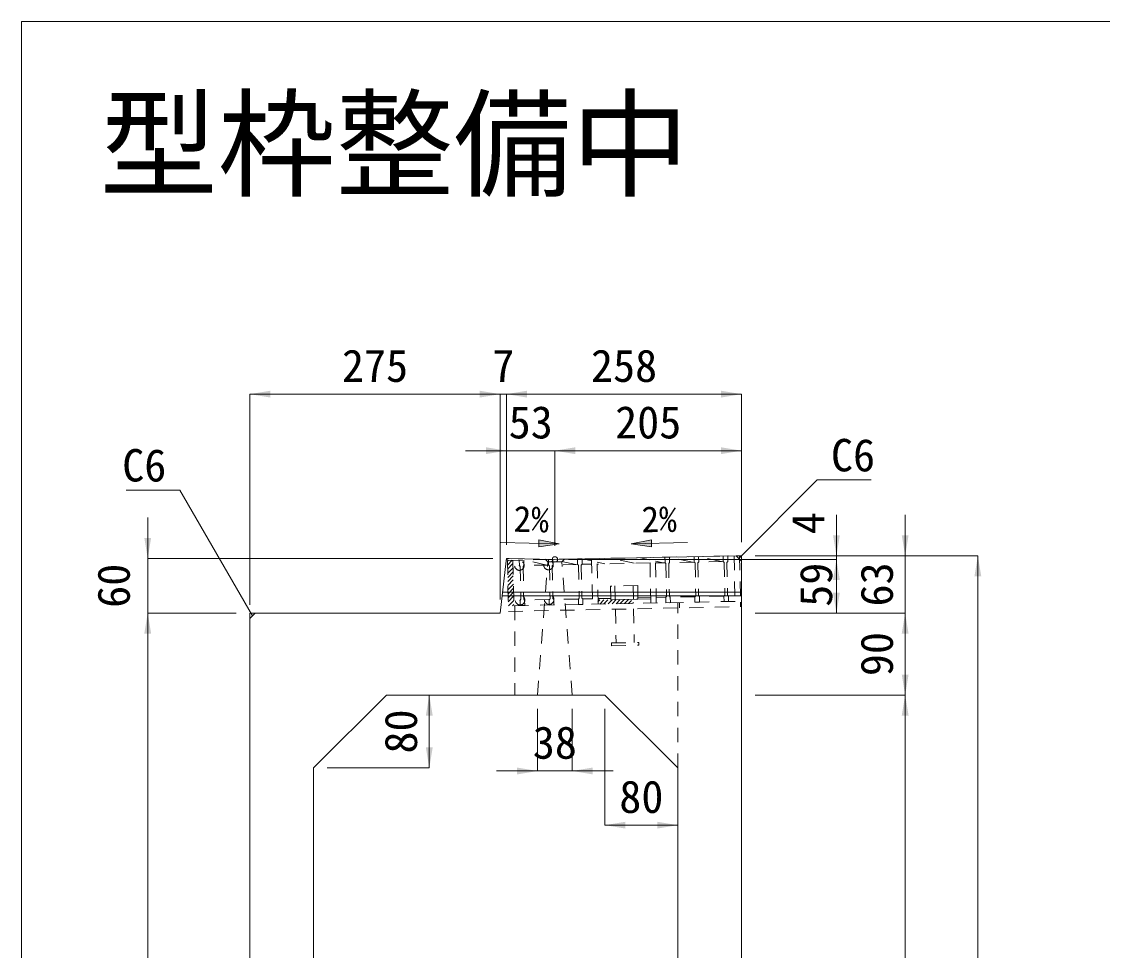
# Model space of a CAD drawing. Units: millimetres at full size; some dimension numbers follow another scale. Extents: x -3301 to 90699, y 107523 to 139162.
# Drawn here: x 18932 to 20119, y 130822 to 131841 of the extents above; entities that cross this region are included whole.
import ezdxf
from ezdxf.enums import TextEntityAlignment as Align

# ---------------------------------------------------------------- set-up
doc = ezdxf.new("R2010")
doc.units = ezdxf.units.MM
doc.header["$LTSCALE"] = 21
doc.header["$PDMODE"] = 32
doc.header["$PDSIZE"] = 10.5
doc.linetypes.add('USER1', pattern=[1.35, 0.75, -0.6])
for name, color, linetype, lineweight in [('0_2', 7, 'USER1', 9), ('寸法線', 7, 'Continuous', 9), ('引出線', 4, 'Continuous', 9), ('本体', 2, 'Continuous', 9), ('補助線', 8, 'Continuous', 13), ('ｸﾞﾚｰﾁﾝｸﾞ', 7, 'USER1', 9)]:
    doc.layers.add(name, color=color, linetype=linetype, lineweight=lineweight)
doc.styles.add('ＭＳ ゴシック', font='')
doc.styles.get('ＭＳ ゴシック').set_extended_font_data('MS Gothic')

# ---------------------------------------------------------------- blocks, each defined once
blk = doc.blocks.new('filled_arrow')
at = {"color": 0, "linetype": 'Continuous', "lineweight": -2}
blk.add_solid([(7.5, 1.25), (0, 0), (7.5, -1.25)], dxfattribs=at)

msp = doc.modelspace()

# ---------------------------------------------------------------- hatches: boundary and pattern name
at = {"layer": '引出線'}
for points in [[(19499.67, 131272.35), (19499.52, 131264.86), (19522.09, 131268.15)], [(19623.33, 131272.35), (19623.48, 131264.86), (19600.91, 131268.15)]]:
    msp.add_hatch(color=256, dxfattribs=at).paths.add_polyline_path(points)
at = {"layer": 'ｸﾞﾚｰﾁﾝｸﾞ'}
h = msp.add_hatch(dxfattribs=at)
h.set_pattern_fill('USER', color=256, style=0, pattern_type=2)
h.set_pattern_definition([(46.14576, (18985.05, 130873.29), (-2.28951, 2.19972), [75, -60])])
h.paths.add_polyline_path([(19465.13, 131249.95), (19471.13, 131250.07), (19472.13, 131200.08), (19466.13, 131199.96)])
h = msp.add_hatch(dxfattribs=at)
h.set_pattern_fill('USER', color=256, style=0, pattern_type=2)
h.set_pattern_definition([(46.14576, (19058.54, 130874.76), (-2.28951, 2.19972), [75, -60])])
h.paths.add_polyline_path([(19564.61, 131201.93), (19564.52, 131206.43), (19603.01, 131207.2), (19618.01, 131207.5), (19622.51, 131207.59), (19622.6, 131203.09), (19603.1, 131202.7)])

# ---------------------------------------------------------------- linework, layer by layer
at = {"layer": '0_2'}
for p, q in [((19498.2, 131102.05), (19509.52, 131248.15)), ((19506.7, 131251.2), (19509.51, 131248.15)), ((19509.51, 131248.15), (19524.88, 131248.15)), ((19527.69, 131251.2), (19524.88, 131248.15)), ((19536.2, 131102.05), (19524.88, 131248.15))]:
    msp.add_line(p, q, dxfattribs=at)
at = {"layer": '0_2', "color": 1, "linetype": 'Continuous', "lineweight": 13}
msp.add_lwpolyline([(18931.58, 131841.49), (21581.27, 131841.49), (21581.27, 129376.05), (18931.58, 129376.05)], close=True, dxfattribs=at)
at = {"layer": '寸法線'}
for p, q in [((19182.2, 131432.46), (19457.2, 131432.46)), ((19182.2, 131201.05), (19182.2, 131432.46)), ((19412.2, 131432.46), (19509.2, 131432.46)), ((19457.2, 131207.05), (19457.2, 131432.46)), ((19457.2, 131207.05), (19457.2, 131432.46)), ((19464.2, 131267.05), (19464.2, 131432.46)), ((19464.2, 131432.46), (19722.2, 131432.46)), ((19464.2, 131267.05), (19464.2, 131432.46)), ((19722.2, 131270.09), (19722.2, 131432.46)), ((19419.2, 131370.36), (19562.2, 131370.36)), ((19464.2, 131267.05), (19464.2, 131370.36)), ((19517.2, 131265.95), (19517.2, 131370.36)), ((19517.2, 131370.36), (19722.2, 131370.36)), ((19517.2, 131265.95), (19517.2, 131370.36)), ((19722.2, 131270.05), (19722.2, 131370.36)), ((19826.44, 131300.05), (19826.44, 131205.95)), ((19901.91, 131300.05), (19901.91, 131147.05)), ((19070.08, 131297.05), (19070.08, 131147.05)), ((19449.2, 131252.05), (19070.08, 131252.05)), ((19737.2, 131255.05), (19826.44, 131255.05)), ((19737.2, 131255.05), (19901.91, 131255.05)), ((19737.2, 131255.05), (19981.77, 131255.05)), ((19981.77, 131255.05), (19981.77, 130112.05)), ((19532.2, 131250.95), (19826.44, 131250.95)), ((19532.2, 131250.95), (19826.44, 131250.95)), ((19826.44, 131250.95), (19826.44, 131192.05)), ((19167.2, 131192.05), (19070.08, 131192.05)), ((19070.08, 131192.05), (19070.08, 130112.05)), ((19167.2, 131192.05), (19070.08, 131192.05)), ((19737.2, 131192.05), (19826.44, 131192.05)), ((19737.2, 131192.05), (19901.91, 131192.05)), ((19737.2, 131192.05), (19901.91, 131192.05)), ((19901.91, 131192.05), (19901.91, 131102.05)), ((19347.2, 131102.05), (19379.28, 131102.05)), ((19379.28, 131102.05), (19379.28, 131022.05)), ((19737.2, 131102.05), (19901.91, 131102.05)), ((19737.2, 131102.05), (19901.91, 131102.05)), ((19901.91, 131102.05), (19901.91, 130202.05)), ((19498.2, 131087.05), (19498.2, 131018.67)), ((19536.2, 131087.05), (19536.2, 131018.67)), ((19572.2, 131087.05), (19572.2, 130959.2)), ((19267.2, 131022.05), (19379.28, 131022.05)), ((19453.2, 131018.67), (19581.2, 131018.67)), ((19652.2, 131007.05), (19652.2, 130959.2)), ((19572.2, 130959.2), (19652.2, 130959.2))]:
    msp.add_line(p, q, dxfattribs=at)
at = {"layer": '引出線'}
for p, q in [((19457.98, 131269.4), (19520.08, 131268.15)), ((19663.02, 131269.4), (19600.91, 131268.15))]:
    msp.add_line(p, q, dxfattribs=at)
for points in [[(19719.2, 131252.03), (19805.45, 131338.28), (19864.61, 131338.28)], [(19185.2, 131189.11), (19105.5, 131327.14), (19046.34, 131327.14)]]:
    msp.add_lwpolyline(points, dxfattribs=at)
at = {"layer": '引出線', "lineweight": 13}
for points in [[(19499.67, 131272.35), (19499.52, 131264.86), (19522.09, 131268.15)], [(19623.33, 131272.35), (19623.48, 131264.86), (19600.91, 131268.15)]]:
    msp.add_lwpolyline(points, close=True, dxfattribs=at)
at = {"layer": '本体', "lineweight": 13}
for p, q in [((19466.93, 131251.99), (19517.2, 131250.95)), ((19517.2, 131250.95), (19716.2, 131254.93)), ((19716.2, 131254.93), (19722.2, 131249.05)), ((19463.88, 131249.34), (19457.2, 131192.05)), ((19722.2, 131249.05), (19722.2, 130132.05)), ((19182.2, 131186.05), (19188.2, 131192.05)), ((19182.2, 131186.05), (19182.2, 130132.05)), ((19188.2, 131192.05), (19457.2, 131192.05)), ((19252.2, 131022.05), (19332.2, 131102.05)), ((19332.2, 131102.05), (19572.2, 131102.05)), ((19572.2, 131102.05), (19652.2, 131022.05)), ((19252.2, 131022.05), (19252.2, 130296.09)), ((19652.2, 131022.05), (19652.2, 130296.09))]:
    msp.add_line(p, q, dxfattribs=at)
at = {"layer": '本体', "color": 4}
for p, q in [((19722.2, 131211.09), (19459.42, 131211.09)), ((19722.2, 131215.09), (19459.89, 131215.09))]:
    msp.add_line(p, q, dxfattribs=at)
at = {"layer": '本体', "linetype": 'USER1'}
for p, q in [((19473.13, 131200.1), (19473.13, 131102.05)), ((19652.2, 131022.05), (19652.2, 131203.68))]:
    msp.add_line(p, q, dxfattribs=at)
at = {"layer": '本体', "lineweight": 13}
msp.add_arc((19466.86, 131248.99), 3, 88.81101, 173.34557, dxfattribs=at)
at = {"layer": '補助線'}
for p, q in [((19463.88, 131249.34), (19464.2, 131252.05)), ((19466.93, 131251.99), (19464.2, 131252.05)), ((19716.2, 131254.93), (19722.2, 131255.05)), ((19722.2, 131249.05), (19722.2, 131255.05)), ((19182.2, 131186.05), (19182.2, 131192.05)), ((19188.2, 131192.05), (19182.2, 131192.05))]:
    msp.add_line(p, q, dxfattribs=at)
msp.add_circle((19517.2, 131250.95), 3, dxfattribs=at)
at = {"layer": 'ｸﾞﾚｰﾁﾝｸﾞ'}
for p, q in [((19465.13, 131249.95), (19720.08, 131255.05)), ((19564.61, 131201.93), (19563.61, 131251.92)), ((19604.22, 131246.73), (19579.11, 131252.23)), ((19621.65, 131250.56), (19611.1, 131252.87)), ((19622.6, 131203.09), (19621.6, 131253.08)), ((19628.6, 131203.21), (19627.6, 131253.2)), ((19638.1, 131253.41), (19638.22, 131247.41)), ((19638.1, 131253.41), (19638.22, 131247.41)), ((19638.1, 131253.41), (19638.22, 131247.41)), ((19643.09, 131253.51), (19643.21, 131247.51)), ((19643.09, 131253.51), (19643.21, 131247.51)), ((19643.09, 131253.51), (19643.21, 131247.51)), ((19668.21, 131248.01), (19643.09, 131253.51)), ((19670.09, 131254.05), (19670.21, 131248.05)), ((19670.09, 131254.05), (19670.21, 131248.05)), ((19670.09, 131254.05), (19670.21, 131248.05)), ((19675.09, 131254.15), (19675.21, 131248.15)), ((19675.09, 131254.15), (19675.21, 131248.15)), ((19675.09, 131254.15), (19675.21, 131248.15)), ((19700.2, 131248.65), (19675.09, 131254.15)), ((19707.08, 131254.79), (19702.08, 131254.69)), ((19707.08, 131254.79), (19702.08, 131254.69)), ((19707.08, 131254.79), (19702.08, 131254.69)), ((19702.08, 131254.69), (19702.2, 131248.69)), ((19702.08, 131254.69), (19702.2, 131248.69)), ((19702.08, 131254.69), (19702.2, 131248.69)), ((19707.08, 131254.79), (19707.2, 131248.79)), ((19707.08, 131254.79), (19707.2, 131248.79)), ((19707.08, 131254.79), (19707.2, 131248.79)), ((19714.08, 131254.93), (19715.08, 131204.94)), ((19720.08, 131255.05), (19721.2, 131199.06)), ((19465.13, 131249.95), (19466.25, 131193.96)), ((19471.13, 131250.07), (19472.25, 131194.08)), ((19482.01, 131250.29), (19477.01, 131250.19)), ((19482.01, 131250.29), (19477.01, 131250.19)), ((19482.01, 131250.29), (19477.01, 131250.19)), ((19478.13, 131250.21), (19478.25, 131244.21)), ((19478.25, 131244.21), (19479.27, 131243.23)), ((19478.25, 131244.21), (19479.27, 131243.23)), ((19478.25, 131244.21), (19479.27, 131243.23)), ((19479.27, 131243.23), (19479.99, 131207.24)), ((19479.27, 131243.23), (19479.99, 131207.24)), ((19479.27, 131243.23), (19479.99, 131207.24)), ((19483.25, 131244.31), (19482.27, 131243.29)), ((19483.25, 131244.31), (19482.27, 131243.29)), ((19483.25, 131244.31), (19482.27, 131243.29)), ((19482.27, 131243.29), (19482.99, 131207.3)), ((19482.27, 131243.29), (19482.99, 131207.3)), ((19482.27, 131243.29), (19482.99, 131207.3)), ((19483.13, 131250.31), (19483.25, 131244.31)), ((19483.13, 131250.31), (19483.25, 131244.31)), ((19483.13, 131250.31), (19483.25, 131244.31)), ((19508.24, 131244.81), (19483.13, 131250.31)), ((19510.24, 131244.85), (19483.25, 131244.31)), ((19515.12, 131250.95), (19510.12, 131250.85)), ((19515.12, 131250.95), (19510.12, 131250.85)), ((19515.12, 131250.95), (19510.12, 131250.85)), ((19510.24, 131244.85), (19510.12, 131250.85)), ((19510.12, 131250.85), (19510.24, 131244.85)), ((19510.12, 131250.85), (19510.24, 131244.85)), ((19510.12, 131250.85), (19510.24, 131244.85)), ((19510.12, 131250.85), (19510.24, 131244.85)), ((19510.12, 131250.85), (19510.24, 131244.85)), ((19510.12, 131250.85), (19510.24, 131244.85)), ((19510.24, 131244.85), (19511.26, 131243.87)), ((19510.24, 131244.85), (19511.26, 131243.87)), ((19510.24, 131244.85), (19511.26, 131243.87)), ((19511.26, 131243.87), (19511.98, 131207.88)), ((19511.26, 131243.87), (19511.98, 131207.88)), ((19511.26, 131243.87), (19511.98, 131207.88)), ((19515.24, 131244.95), (19514.26, 131243.93)), ((19515.24, 131244.95), (19514.26, 131243.93)), ((19515.24, 131244.95), (19514.26, 131243.93)), ((19514.26, 131243.93), (19514.98, 131207.94)), ((19514.26, 131243.93), (19514.98, 131207.94)), ((19514.26, 131243.93), (19514.98, 131207.94)), ((19540.23, 131245.45), (19515.12, 131250.95)), ((19515.12, 131250.95), (19515.24, 131244.95)), ((19515.12, 131250.95), (19515.24, 131244.95)), ((19515.12, 131250.95), (19515.24, 131244.95)), ((19542.23, 131245.49), (19515.24, 131244.95)), ((19547.11, 131251.59), (19542.11, 131251.49)), ((19547.11, 131251.59), (19542.11, 131251.49)), ((19547.11, 131251.59), (19542.11, 131251.49)), ((19542.11, 131251.49), (19542.23, 131245.49)), ((19542.11, 131251.49), (19542.23, 131245.49)), ((19542.11, 131251.49), (19542.23, 131245.49)), ((19542.23, 131245.49), (19543.25, 131244.51)), ((19542.23, 131245.49), (19543.25, 131244.51)), ((19542.23, 131245.49), (19543.25, 131244.51)), ((19543.25, 131244.51), (19543.97, 131208.52)), ((19543.25, 131244.51), (19543.97, 131208.52)), ((19543.25, 131244.51), (19543.97, 131208.52)), ((19547.23, 131245.59), (19546.25, 131244.57)), ((19547.23, 131245.59), (19546.25, 131244.57)), ((19547.23, 131245.59), (19546.25, 131244.57)), ((19546.25, 131244.57), (19546.97, 131208.58)), ((19546.25, 131244.57), (19546.97, 131208.58)), ((19546.25, 131244.57), (19546.97, 131208.58)), ((19557.66, 131249.28), (19547.11, 131251.59)), ((19547.11, 131251.59), (19547.23, 131245.59)), ((19547.11, 131251.59), (19547.23, 131245.59)), ((19547.11, 131251.59), (19547.23, 131245.59)), ((19557.73, 131245.8), (19547.23, 131245.59)), ((19557.61, 131251.8), (19558.61, 131201.81)), ((19572.23, 131246.09), (19563.69, 131247.96)), ((19621.72, 131247.08), (19563.73, 131245.92)), ((19636.22, 131247.37), (19627.68, 131249.24)), ((19638.22, 131247.41), (19627.72, 131247.2)), ((19638.22, 131247.41), (19639.24, 131246.43)), ((19638.22, 131247.41), (19639.24, 131246.43)), ((19638.22, 131247.41), (19639.24, 131246.43)), ((19639.24, 131246.43), (19639.95, 131210.44)), ((19639.24, 131246.43), (19639.95, 131210.44)), ((19639.24, 131246.43), (19639.95, 131210.44)), ((19643.21, 131247.51), (19642.23, 131246.49)), ((19643.21, 131247.51), (19642.23, 131246.49)), ((19643.21, 131247.51), (19642.23, 131246.49)), ((19642.23, 131246.49), (19642.95, 131210.5)), ((19642.23, 131246.49), (19642.95, 131210.5)), ((19642.23, 131246.49), (19642.95, 131210.5)), ((19670.21, 131248.05), (19643.21, 131247.51)), ((19670.21, 131248.05), (19671.23, 131247.07)), ((19670.21, 131248.05), (19671.23, 131247.07)), ((19670.21, 131248.05), (19671.23, 131247.07)), ((19671.23, 131247.07), (19671.95, 131211.08)), ((19671.23, 131247.07), (19671.95, 131211.08)), ((19671.23, 131247.07), (19671.95, 131211.08)), ((19675.21, 131248.15), (19674.23, 131247.13)), ((19675.21, 131248.15), (19674.23, 131247.13)), ((19675.21, 131248.15), (19674.23, 131247.13)), ((19674.23, 131247.13), (19674.95, 131211.14)), ((19674.23, 131247.13), (19674.95, 131211.14)), ((19674.23, 131247.13), (19674.95, 131211.14)), ((19702.2, 131248.69), (19675.21, 131248.15)), ((19702.2, 131248.69), (19703.22, 131247.71)), ((19702.2, 131248.69), (19703.22, 131247.71)), ((19702.2, 131248.69), (19703.22, 131247.71)), ((19703.22, 131247.71), (19703.94, 131211.72)), ((19703.22, 131247.71), (19703.94, 131211.72)), ((19703.22, 131247.71), (19703.94, 131211.72)), ((19707.2, 131248.79), (19706.22, 131247.77)), ((19707.2, 131248.79), (19706.22, 131247.77)), ((19707.2, 131248.79), (19706.22, 131247.77)), ((19706.22, 131247.77), (19706.94, 131211.78)), ((19706.22, 131247.77), (19706.94, 131211.78)), ((19706.22, 131247.77), (19706.94, 131211.78)), ((19608.21, 131222.3), (19578.22, 131221.7)), ((19578.22, 131221.7), (19578.52, 131206.71)), ((19583.22, 131221.8), (19583.52, 131206.81)), ((19603.21, 131222.2), (19603.51, 131207.21)), ((19608.21, 131222.3), (19608.51, 131207.31)), ((19715.08, 131204.94), (19466.13, 131199.96)), ((19479.01, 131206.22), (19479.99, 131207.24)), ((19479.01, 131206.22), (19479.99, 131207.24)), ((19479.01, 131206.22), (19479.99, 131207.24)), ((19479.13, 131200.22), (19479.01, 131206.22)), ((19479.13, 131200.22), (19479.01, 131206.22)), ((19479.13, 131200.22), (19479.01, 131206.22)), ((19479.13, 131200.22), (19479.01, 131206.22)), ((19479.13, 131200.22), (19479.01, 131206.22)), ((19479.13, 131200.22), (19479.01, 131206.22)), ((19484.01, 131206.32), (19482.99, 131207.3)), ((19484.01, 131206.32), (19482.99, 131207.3)), ((19484.01, 131206.32), (19482.99, 131207.3)), ((19511, 131206.86), (19484.01, 131206.32)), ((19484.13, 131200.32), (19484.01, 131206.32)), ((19484.13, 131200.32), (19484.01, 131206.32)), ((19484.13, 131200.32), (19484.01, 131206.32)), ((19511, 131206.86), (19511.98, 131207.88)), ((19511, 131206.86), (19511.98, 131207.88)), ((19511, 131206.86), (19511.98, 131207.88)), ((19511.12, 131200.86), (19511, 131206.86)), ((19511.12, 131200.86), (19511, 131206.86)), ((19511.12, 131200.86), (19511, 131206.86)), ((19511.12, 131200.86), (19511, 131206.86)), ((19511.12, 131200.86), (19511, 131206.86)), ((19511.12, 131200.86), (19511, 131206.86)), ((19516, 131206.96), (19514.98, 131207.94)), ((19516, 131206.96), (19514.98, 131207.94)), ((19516, 131206.96), (19514.98, 131207.94)), ((19542.99, 131207.5), (19516, 131206.96)), ((19516.12, 131200.96), (19516, 131206.96)), ((19516.12, 131200.96), (19516, 131206.96)), ((19516.12, 131200.96), (19516, 131206.96)), ((19542.99, 131207.5), (19543.97, 131208.52)), ((19542.99, 131207.5), (19543.97, 131208.52)), ((19542.99, 131207.5), (19543.97, 131208.52)), ((19543.11, 131201.5), (19542.99, 131207.5)), ((19543.11, 131201.5), (19542.99, 131207.5)), ((19543.11, 131201.5), (19542.99, 131207.5)), ((19547.99, 131207.6), (19546.97, 131208.58)), ((19547.99, 131207.6), (19546.97, 131208.58)), ((19547.99, 131207.6), (19546.97, 131208.58)), ((19558.49, 131207.81), (19547.99, 131207.6)), ((19548.11, 131201.6), (19547.99, 131207.6)), ((19548.11, 131201.6), (19547.99, 131207.6)), ((19548.11, 131201.6), (19547.99, 131207.6)), ((19578.49, 131208.21), (19564.49, 131207.93)), ((19622.51, 131207.59), (19564.52, 131206.43)), ((19608.51, 131207.31), (19578.52, 131206.71)), ((19622.48, 131209.09), (19608.48, 131208.81)), ((19638.98, 131209.42), (19628.48, 131209.21)), ((19638.98, 131209.42), (19639.95, 131210.44)), ((19638.98, 131209.42), (19639.95, 131210.44)), ((19638.98, 131209.42), (19639.95, 131210.44)), ((19639.1, 131203.42), (19638.98, 131209.42)), ((19639.1, 131203.42), (19638.98, 131209.42)), ((19639.1, 131203.42), (19638.98, 131209.42)), ((19643.97, 131209.52), (19642.95, 131210.5)), ((19643.97, 131209.52), (19642.95, 131210.5)), ((19643.97, 131209.52), (19642.95, 131210.5)), ((19670.97, 131210.06), (19643.97, 131209.52)), ((19644.09, 131203.52), (19643.97, 131209.52)), ((19644.09, 131203.52), (19643.97, 131209.52)), ((19644.09, 131203.52), (19643.97, 131209.52)), ((19670.97, 131210.06), (19671.95, 131211.08)), ((19670.97, 131210.06), (19671.95, 131211.08)), ((19670.97, 131210.06), (19671.95, 131211.08)), ((19671.09, 131204.06), (19670.97, 131210.06)), ((19671.09, 131204.06), (19670.97, 131210.06)), ((19671.09, 131204.06), (19670.97, 131210.06)), ((19675.97, 131210.16), (19674.95, 131211.14)), ((19675.97, 131210.16), (19674.95, 131211.14)), ((19675.97, 131210.16), (19674.95, 131211.14)), ((19702.96, 131210.7), (19675.97, 131210.16)), ((19676.09, 131204.16), (19675.97, 131210.16)), ((19676.09, 131204.16), (19675.97, 131210.16)), ((19676.09, 131204.16), (19675.97, 131210.16)), ((19702.96, 131210.7), (19703.94, 131211.72)), ((19702.96, 131210.7), (19703.94, 131211.72)), ((19702.96, 131210.7), (19703.94, 131211.72)), ((19703.08, 131204.7), (19702.96, 131210.7)), ((19703.08, 131204.7), (19702.96, 131210.7)), ((19703.08, 131204.7), (19702.96, 131210.7)), ((19708.08, 131204.8), (19703.08, 131204.7)), ((19708.08, 131204.8), (19703.08, 131204.7)), ((19708.08, 131204.8), (19703.08, 131204.7)), ((19707.96, 131210.8), (19706.94, 131211.78)), ((19707.96, 131210.8), (19706.94, 131211.78)), ((19707.96, 131210.8), (19706.94, 131211.78)), ((19708.08, 131204.8), (19707.96, 131210.8)), ((19708.08, 131204.8), (19707.96, 131210.8)), ((19708.08, 131204.8), (19707.96, 131210.8)), ((19466.25, 131193.96), (19721.2, 131199.06)), ((19484.13, 131200.32), (19479.13, 131200.22)), ((19484.13, 131200.32), (19479.13, 131200.22)), ((19484.13, 131200.32), (19479.13, 131200.22)), ((19516.12, 131200.96), (19511.12, 131200.86)), ((19516.12, 131200.96), (19511.12, 131200.86)), ((19516.12, 131200.96), (19511.12, 131200.86)), ((19548.11, 131201.6), (19543.11, 131201.5)), ((19548.11, 131201.6), (19543.11, 131201.5)), ((19548.11, 131201.6), (19543.11, 131201.5)), ((19583.73, 131196.31), (19584.47, 131159.32)), ((19603.72, 131196.71), (19604.46, 131159.72)), ((19644.09, 131203.52), (19639.1, 131203.42)), ((19644.09, 131203.52), (19639.1, 131203.42)), ((19644.09, 131203.52), (19639.1, 131203.42)), ((19654.09, 131203.72), (19654.21, 131197.72)), ((19676.09, 131204.16), (19671.09, 131204.06)), ((19676.09, 131204.16), (19671.09, 131204.06)), ((19676.09, 131204.16), (19671.09, 131204.06)), ((19721.2, 131199.06), (19721.1, 131204.06)), ((19579.47, 131159.22), (19609.46, 131159.82)), ((19579.53, 131156.22), (19579.47, 131159.22)), ((19609.52, 131156.82), (19609.46, 131159.82)), ((19579.53, 131156.22), (19609.52, 131156.82))]:
    msp.add_line(p, q, dxfattribs=at)
for p in [(19478.25, 131244.21), (19510.24, 131244.85), (19479.01, 131206.22), (19511, 131206.86)]:
    msp.add_point(p, dxfattribs=at)

# ---------------------------------------------------------------- block references
at = {"layer": '寸法線', "xscale": 3, "yscale": 3}
for p in [(19182.2, 131432.46), (19464.2, 131432.46), (19464.2, 131432.46), (19517.2, 131370.36), (19517.2, 131370.36), (19536.2, 131018.67), (19572.2, 130959.2)]:
    msp.add_blockref('filled_arrow', p, dxfattribs=at)
for p, rotation in [((19457.2, 131432.46), 180), ((19457.2, 131432.46), 180), ((19722.2, 131432.46), 180), ((19464.2, 131370.36), 180), ((19722.2, 131370.36), 180), ((19826.44, 131255.05), 90), ((19901.91, 131255.05), 90), ((19070.08, 131252.05), 90), ((19981.77, 131255.05), 270), ((19826.44, 131250.95), 270), ((19826.44, 131192.05), 90), ((19070.08, 131192.05), 270), ((19070.08, 131192.05), 270), ((19901.91, 131192.05), 270), ((19901.91, 131192.05), 270), ((19901.91, 131102.05), 90), ((19379.28, 131102.05), 270), ((19901.91, 131102.05), 270), ((19379.28, 131022.05), 90), ((19498.2, 131018.67), 180), ((19652.2, 130959.2), 180)]:
    msp.add_blockref('filled_arrow', p, dxfattribs=dict(at, rotation=rotation))
at = {"layer": '引出線', "xscale": 0.12, "yscale": 0.12}
for p, rotation in [((19719.2, 131252.03), 45), ((19185.2, 131189.11), 120)]:
    msp.add_blockref('filled_arrow', p, dxfattribs=dict(at, rotation=rotation))

# ---------------------------------------------------------------- texts
at = {"layer": '0_2', "color": 1, "style": 'ＭＳ ゴシック'}
msp.add_text('\u3000型枠整備中', height=94.94, dxfattribs=at).set_placement((18887.96, 131707.02), align=Align.MIDDLE_LEFT)
at = {"layer": '寸法線', "style": 'ＭＳ ゴシック'}
for s, p in [('275', (19319.7, 131463.71)), ('7', (19460.7, 131463.71)), ('258', (19593.2, 131463.71)), ('53', (19490.7, 131401.61)), ('205', (19619.7, 131401.61)), ('38', (19517.2, 131049.92)), ('80', (19612.2, 130990.45))]:
    msp.add_text(s, height=35.6, dxfattribs=at).set_placement(p, align=Align.MIDDLE_CENTER)
for s, p in [('4', (19795.19, 131290.73)), ('60', (19032.58, 131222.05)), ('59', (19803.94, 131223.18)), ('63', (19870.66, 131223.55)), ('90', (19870.66, 131147.05)), ('80', (19348.03, 131062.05))]:
    msp.add_text(s, height=35.6, rotation=90, dxfattribs=at).set_placement(p, align=Align.MIDDLE_CENTER)
at = {"layer": '引出線', "style": 'ＭＳ ゴシック'}
msp.add_text('C6', height=35.6, dxfattribs=at).set_placement((19820.45, 131383.28), align=Align.TOP_LEFT)
msp.add_text('C6', height=35.6, dxfattribs=at).set_placement((19090.5, 131372.14), align=Align.TOP_RIGHT)
for rotation, p in [(359, (19491.31, 131295.28)), (1, (19631.69, 131295.28))]:
    msp.add_text('2%', height=28.48, rotation=rotation, dxfattribs=at).set_placement(p, align=Align.MIDDLE_CENTER)

doc.saveas('drawing.dxf')
